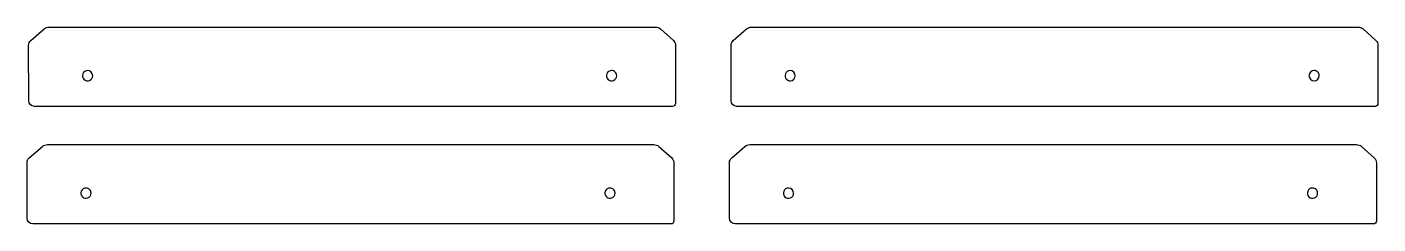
# Model space of a CAD drawing. Extents: x -37 to 214, y 123 to 159.
import ezdxf

# ---------------------------------------------------------------- set-up
doc = ezdxf.new("R2010")
doc.units = 0
doc.layers.add('Layer_1', color=7, linetype='CONTINUOUS')

msp = doc.modelspace()

# ---------------------------------------------------------------- linework, layer by layer
at = {"layer": 'Layer_1', "color": 3}
for p, q in [((-36.50954, 156.80534), (-34.04923, 158.93781)), ((-33.12019, 159.28439), (79.47233, 159.28139)), ((80.39574, 158.9284), (82.76768, 156.80466)), ((93.89737, 156.80533), (96.35768, 158.9378)), ((97.28672, 159.28438), (209.87924, 159.28138)), ((210.80265, 158.92839), (213.17459, 156.80465)), ((-36.90895, 145.63336), (-36.90939, 155.92958)), ((83.16192, 155.92251), (83.16192, 145.10194)), ((93.49796, 145.63335), (93.49752, 155.92957)), ((213.56883, 155.9225), (213.56883, 145.10193)), ((-25.968569, 151.22115), (-25.968569, 151.22115)), ((71.304565, 151.22115), (71.304565, 151.22115)), ((104.43836, 151.22115), (104.43836, 151.22115)), ((201.7115, 151.22115), (201.7115, 151.22115)), ((-32.44058, 144.57361), (-35.85058, 144.57461)), ((-27.52457, 144.5734), (-31.38224, 144.5734)), ((-1.1119, 144.57136), (-26.46623, 144.57336)), ((60.28707, 144.57344), (24.87861, 144.58484)), ((62.81246, 144.57327), (61.34541, 144.57327)), ((62.81246, 144.57301), (62.81246, 144.57327)), ((82.63275, 144.57278), (63.8708, 144.573)), ((97.96633, 144.5736), (94.55633, 144.5746)), ((102.88234, 144.57339), (99.02467, 144.57339)), ((129.29501, 144.57135), (103.94068, 144.57335)), ((190.69398, 144.57343), (155.28552, 144.58483)), ((193.21937, 144.57326), (191.75232, 144.57326)), ((193.21937, 144.573), (193.21937, 144.57326)), ((213.03966, 144.57277), (194.27771, 144.57299)), ((-36.81516, 135.01996), (-34.35485, 137.15243)), ((-33.42581, 137.49901), (79.16671, 137.49601)), ((80.09012, 137.14302), (82.46206, 135.01928)), ((93.59175, 135.01995), (96.05206, 137.15242)), ((96.9811, 137.499), (209.57362, 137.496)), ((210.49703, 137.14301), (212.86897, 135.01927)), ((-37.21457, 123.84798), (-37.21501, 134.1442)), ((82.8563, 134.13713), (82.8563, 123.31656)), ((93.19234, 123.84797), (93.1919, 134.14419)), ((213.26321, 134.13712), (213.26321, 123.31655)), ((-26.274189, 129.43578), (-26.274189, 129.43578)), ((70.998947, 129.43578), (70.998947, 129.43578)), ((104.13275, 129.43578), (104.13275, 129.43578)), ((201.4059, 129.43578), (201.4059, 129.43578)), ((-32.7462, 122.78823), (-36.1562, 122.78923)), ((-27.83019, 122.78802), (-31.68786, 122.78802)), ((-1.41752, 122.78598), (-26.77185, 122.78798)), ((59.98145, 122.78806), (24.57299, 122.79946)), ((62.50684, 122.78789), (61.03979, 122.78789)), ((62.50684, 122.78763), (62.50684, 122.78789)), ((82.32713, 122.7874), (63.56518, 122.78762)), ((97.66071, 122.78822), (94.25071, 122.78922)), ((102.57672, 122.78801), (98.71905, 122.78801)), ((128.98939, 122.78597), (103.63506, 122.78797)), ((190.38836, 122.78805), (154.9799, 122.79945)), ((192.91375, 122.78788), (191.4467, 122.78788)), ((192.91375, 122.78762), (192.91375, 122.78788)), ((212.73404, 122.78739), (193.97209, 122.78761))]:
    msp.add_line(p, q, dxfattribs=at)
for points in [[(-34.04923, 158.93781), (-33.791332, 159.161347), (-33.461481, 159.284398), (-33.12019, 159.28439)], [(79.47233, 159.28139), (79.813087, 159.281384), (80.141871, 159.155701), (80.39574, 158.9284)], [(96.35768, 158.9378), (96.615578, 159.161337), (96.945429, 159.284388), (97.28672, 159.28438)], [(209.87924, 159.28138), (210.219997, 159.281374), (210.548781, 159.155691), (210.80265, 158.92839)], [(-36.90939, 155.92958), (-36.909405, 156.26567), (-36.76351, 156.585213), (-36.50954, 156.80534)], [(82.76768, 156.80466), (83.01855, 156.580045), (83.16192, 156.259241), (83.16192, 155.92251)], [(93.49752, 155.92957), (93.497505, 156.26566), (93.6434, 156.585203), (93.89737, 156.80533)], [(213.17459, 156.80465), (213.42546, 156.580035), (213.56883, 156.259231), (213.56883, 155.9225)], [(-26.846255, 150.634699), (-26.993296, 150.279709), (-26.912019, 149.871097), (-26.64032, 149.599399)], [(-25.968569, 151.22115), (-26.352808, 151.22115), (-26.699213, 150.98969), (-26.846255, 150.634699)], [(-25.018569, 150.27115), (-25.018569, 150.795821), (-25.443898, 151.22115), (-25.968569, 151.22115)], [(70.426879, 150.634699), (70.279838, 150.279709), (70.361115, 149.871097), (70.632814, 149.599399)], [(71.304565, 151.22115), (70.920326, 151.22115), (70.573921, 150.98969), (70.426879, 150.634699)], [(71.976316, 150.942901), (71.798157, 151.121061), (71.556521, 151.22115), (71.304565, 151.22115)], [(72.254565, 150.27115), (72.254565, 150.523106), (72.154476, 150.764742), (71.976316, 150.942901)], [(103.560674, 150.634699), (103.413633, 150.279709), (103.49491, 149.871097), (103.766609, 149.599399)], [(104.43836, 151.22115), (104.054121, 151.22115), (103.707716, 150.98969), (103.560674, 150.634699)], [(105.38836, 150.27115), (105.38836, 150.795821), (104.963031, 151.22115), (104.43836, 151.22115)], [(201.7115, 151.22115), (201.186829, 151.22115), (200.7615, 150.795821), (200.7615, 150.27115)], [(202.383251, 150.942901), (202.205092, 151.121061), (201.963456, 151.22115), (201.7115, 151.22115)], [(202.6615, 150.27115), (202.6615, 150.523106), (202.561411, 150.764742), (202.383251, 150.942901)], [(-26.64032, 149.599399), (-26.368622, 149.3277), (-25.96001, 149.246423), (-25.60502, 149.393464)], [(-25.60502, 149.393464), (-25.250029, 149.540506), (-25.018569, 149.886911), (-25.018569, 150.27115)], [(70.632814, 149.599399), (70.904512, 149.3277), (71.313124, 149.246423), (71.668114, 149.393464)], [(71.668114, 149.393464), (72.023105, 149.540506), (72.254565, 149.886911), (72.254565, 150.27115)], [(103.766609, 149.599399), (104.038307, 149.3277), (104.446919, 149.246423), (104.801909, 149.393464)], [(104.801909, 149.393464), (105.1569, 149.540506), (105.38836, 149.886911), (105.38836, 150.27115)], [(200.7615, 150.27115), (200.7615, 149.746479), (201.186829, 149.32115), (201.7115, 149.32115)], [(201.7115, 149.32115), (202.236171, 149.32115), (202.6615, 149.746479), (202.6615, 150.27115)], [(-35.85058, 144.57461), (-36.435151, 144.574848), (-36.908922, 145.048789), (-36.90895, 145.63336)], [(94.55633, 144.5746), (93.971759, 144.574838), (93.497988, 145.048779), (93.49796, 145.63335)], [(-31.38224, 144.5734), (-31.73502, 144.573399), (-32.0878, 144.573469), (-32.44058, 144.57361)], [(-26.46623, 144.57336), (-26.81901, 144.573387), (-27.17179, 144.5734), (-27.52457, 144.5734)], [(-0.05358, 144.57148), (-0.34582, 144.5714), (-0.81965, 144.57134), (-1.1119, 144.57136)], [(23.82027, 144.58408), (12.80976, 144.56498), (10.95695, 144.57508), (-0.05358, 144.57148)], [(24.87861, 144.58484), (24.58636, 144.58493), (24.11252, 144.58459), (23.82027, 144.58408)], [(61.34541, 144.57327), (60.99263, 144.57327), (60.63985, 144.573327), (60.28707, 144.57344)], [(63.8708, 144.573), (63.51802, 144.573005), (63.16524, 144.573009), (62.81246, 144.57301)], [(83.006929, 144.727764), (82.90769, 144.628527), (82.773094, 144.572777), (82.63275, 144.57278)], [(83.16192, 145.10194), (83.16192, 144.961596), (83.106168, 144.827001), (83.006929, 144.727764)], [(99.02467, 144.57339), (98.67189, 144.573389), (98.31911, 144.573459), (97.96633, 144.5736)], [(103.94068, 144.57335), (103.5879, 144.573377), (103.23512, 144.57339), (102.88234, 144.57339)], [(130.35333, 144.57147), (130.06109, 144.57139), (129.58726, 144.57133), (129.29501, 144.57135)], [(154.22718, 144.58407), (143.21667, 144.56497), (141.36386, 144.57507), (130.35333, 144.57147)], [(155.28552, 144.58483), (154.99327, 144.58492), (154.51943, 144.58458), (154.22718, 144.58407)], [(191.75232, 144.57326), (191.39954, 144.57326), (191.04676, 144.573317), (190.69398, 144.57343)], [(194.27771, 144.57299), (193.92493, 144.572995), (193.57215, 144.572999), (193.21937, 144.573)], [(213.413839, 144.727754), (213.3146, 144.628517), (213.180004, 144.572767), (213.03966, 144.57277)], [(213.56883, 145.10193), (213.56883, 144.961586), (213.513078, 144.826991), (213.413839, 144.727754)], [(-34.35485, 137.15243), (-34.096952, 137.375967), (-33.767101, 137.499018), (-33.42581, 137.49901)], [(79.16671, 137.49601), (79.507467, 137.496004), (79.836251, 137.370321), (80.09012, 137.14302)], [(96.05206, 137.15242), (96.309958, 137.375957), (96.639809, 137.499008), (96.9811, 137.499)], [(209.57362, 137.496), (209.914377, 137.495994), (210.243161, 137.370311), (210.49703, 137.14301)], [(-37.21501, 134.1442), (-37.215025, 134.48029), (-37.06913, 134.799833), (-36.81516, 135.01996)], [(82.46206, 135.01928), (82.71293, 134.794665), (82.8563, 134.473861), (82.8563, 134.13713)], [(93.1919, 134.14419), (93.191885, 134.48028), (93.33778, 134.799823), (93.59175, 135.01995)], [(212.86897, 135.01927), (213.11984, 134.794655), (213.26321, 134.473851), (213.26321, 134.13712)], [(-27.151875, 128.849329), (-27.298916, 128.494339), (-27.217639, 128.085727), (-26.94594, 127.814029)], [(-26.274189, 129.43578), (-26.658428, 129.43578), (-27.004833, 129.20432), (-27.151875, 128.849329)], [(-25.602438, 129.157531), (-25.780597, 129.335691), (-26.022233, 129.43578), (-26.274189, 129.43578)], [(-25.91064, 127.608094), (-25.555649, 127.755136), (-25.324189, 128.101541), (-25.324189, 128.48578)], [(-25.324189, 128.48578), (-25.324189, 128.737736), (-25.424278, 128.979372), (-25.602438, 129.157531)], [(70.121261, 128.849329), (69.97422, 128.494339), (70.055497, 128.085727), (70.327196, 127.814029)], [(70.998947, 129.43578), (70.614708, 129.43578), (70.268303, 129.20432), (70.121261, 128.849329)], [(71.670698, 129.157531), (71.492539, 129.335691), (71.250903, 129.43578), (70.998947, 129.43578)], [(71.362496, 127.608094), (71.717487, 127.755136), (71.948947, 128.101541), (71.948947, 128.48578)], [(71.948947, 128.48578), (71.948947, 128.737736), (71.848858, 128.979372), (71.670698, 129.157531)], [(103.255064, 128.849329), (103.108023, 128.494339), (103.1893, 128.085727), (103.460999, 127.814029)], [(104.13275, 129.43578), (103.748511, 129.43578), (103.402106, 129.20432), (103.255064, 128.849329)], [(105.08275, 128.48578), (105.08275, 129.010451), (104.657421, 129.43578), (104.13275, 129.43578)], [(104.496299, 127.608094), (104.85129, 127.755136), (105.08275, 128.101541), (105.08275, 128.48578)], [(200.528214, 128.849329), (200.381173, 128.494339), (200.46245, 128.085727), (200.734149, 127.814029)], [(201.4059, 129.43578), (201.021661, 129.43578), (200.675256, 129.20432), (200.528214, 128.849329)], [(202.077651, 129.157531), (201.899492, 129.335691), (201.657856, 129.43578), (201.4059, 129.43578)], [(201.769449, 127.608094), (202.12444, 127.755136), (202.3559, 128.101541), (202.3559, 128.48578)], [(202.3559, 128.48578), (202.3559, 128.737736), (202.255811, 128.979372), (202.077651, 129.157531)], [(-26.94594, 127.814029), (-26.674242, 127.54233), (-26.26563, 127.461053), (-25.91064, 127.608094)], [(70.327196, 127.814029), (70.598894, 127.54233), (71.007506, 127.461053), (71.362496, 127.608094)], [(103.460999, 127.814029), (103.732697, 127.54233), (104.141309, 127.461053), (104.496299, 127.608094)], [(200.734149, 127.814029), (201.005847, 127.54233), (201.414459, 127.461053), (201.769449, 127.608094)], [(-36.1562, 122.78923), (-36.740771, 122.789468), (-37.214542, 123.263409), (-37.21457, 123.84798)], [(82.701309, 122.942384), (82.60207, 122.843147), (82.467474, 122.787397), (82.32713, 122.7874)], [(82.8563, 123.31656), (82.8563, 123.176216), (82.800548, 123.041621), (82.701309, 122.942384)], [(94.25071, 122.78922), (93.666139, 122.789458), (93.192368, 123.263399), (93.19234, 123.84797)], [(213.108219, 122.942374), (213.00898, 122.843137), (212.874384, 122.787387), (212.73404, 122.78739)], [(213.26321, 123.31655), (213.26321, 123.176206), (213.207458, 123.041611), (213.108219, 122.942374)], [(-31.68786, 122.78802), (-32.04064, 122.788019), (-32.39342, 122.788089), (-32.7462, 122.78823)], [(-26.77185, 122.78798), (-27.12463, 122.788007), (-27.47741, 122.78802), (-27.83019, 122.78802)], [(-0.3592, 122.7861), (-0.65144, 122.78602), (-1.12527, 122.78596), (-1.41752, 122.78598)], [(23.51465, 122.7987), (12.50414, 122.7796), (10.65133, 122.7897), (-0.3592, 122.7861)], [(24.57299, 122.79946), (24.28074, 122.79955), (23.8069, 122.79921), (23.51465, 122.7987)], [(61.03979, 122.78789), (60.68701, 122.78789), (60.33423, 122.787947), (59.98145, 122.78806)], [(63.56518, 122.78762), (63.2124, 122.787625), (62.85962, 122.787629), (62.50684, 122.78763)], [(98.71905, 122.78801), (98.36627, 122.788009), (98.01349, 122.788079), (97.66071, 122.78822)], [(103.63506, 122.78797), (103.28228, 122.787997), (102.9295, 122.78801), (102.57672, 122.78801)], [(130.04771, 122.78609), (129.75547, 122.78601), (129.28164, 122.78595), (128.98939, 122.78597)], [(153.92156, 122.79869), (142.91105, 122.77959), (141.05824, 122.78969), (130.04771, 122.78609)], [(154.9799, 122.79945), (154.68765, 122.79954), (154.21381, 122.7992), (153.92156, 122.79869)], [(191.4467, 122.78788), (191.09392, 122.78788), (190.74114, 122.787937), (190.38836, 122.78805)], [(193.97209, 122.78761), (193.61931, 122.787615), (193.26653, 122.787619), (192.91375, 122.78762)]]:
    msp.add_open_spline(points, degree=3, dxfattribs=at)

doc.saveas('drawing.dxf')
